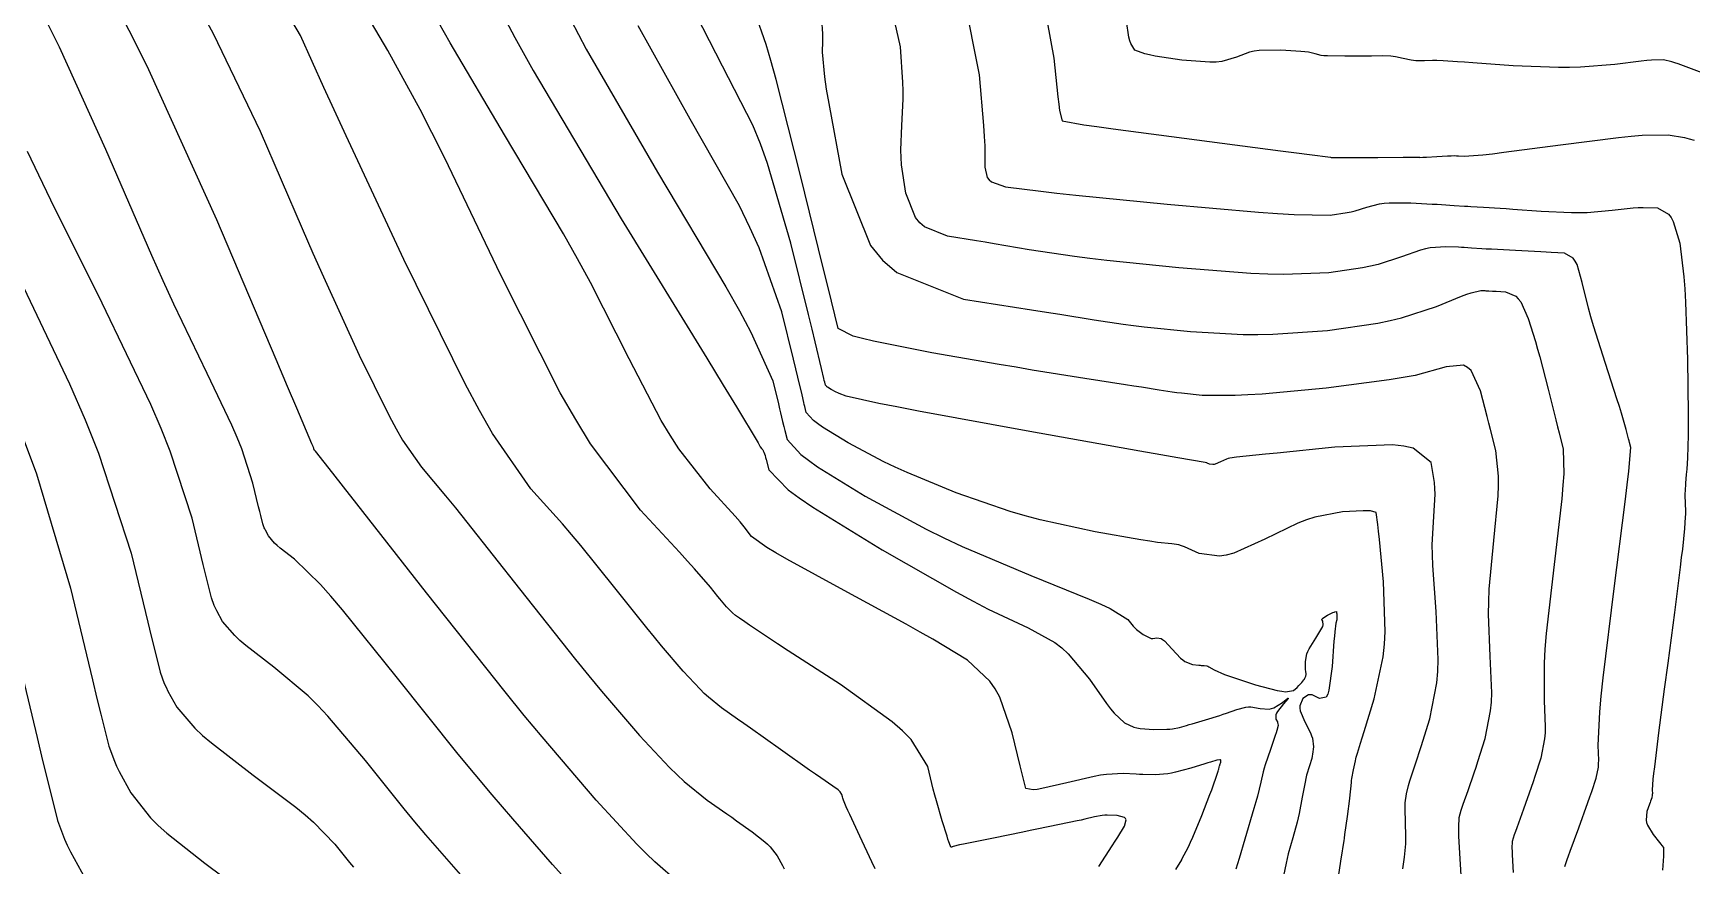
# Model space of a CAD drawing. Header units: metres. Extents: x 837476 to 838477, y 1189012 to 1191014.
# Drawn here: x 837647.4 to 837721.4, y 1189701.3 to 1189738.5 of the extents above; entities that cross this region are included whole.
import ezdxf

# ---------------------------------------------------------------- set-up
doc = ezdxf.new("R2010")
doc.units = ezdxf.units.M
doc.header["$LTSCALE"] = 0.3
doc.layers.add('COTAS 10', color=1, linetype='Continuous')
doc.layers.add('COTAS INT', color=252, linetype='Continuous')

msp = doc.modelspace()

# ---------------------------------------------------------------- linework, layer by layer
at = {"layer": 'COTAS 10'}
for points in [[(837711.15, 1189700.617), (837711.093, 1189701.609), (837711.041, 1189702.616), (837711.035, 1189702.829), (837711.033, 1189703.014), (837711.057, 1189703.444), (837711.147, 1189703.779), (837711.187, 1189703.904), (837711.233, 1189704.043), (837711.452, 1189704.661), (837711.727, 1189705.447), (837711.809, 1189705.693), (837711.893, 1189705.95), (837712.217, 1189706.977), (837712.457, 1189708.212), (837712.489, 1189708.6), (837712.505, 1189709.008), (837712.437, 1189710.65), (837712.36, 1189712.52), (837712.371, 1189713.072), (837712.396, 1189713.64), (837712.602, 1189715.815), (837712.795, 1189717.813), (837712.813, 1189718.269), (837712.815, 1189718.684), (837712.69, 1189719.828), (837712.448, 1189720.767), (837712.375, 1189721.051), (837712.3, 1189721.346), (837712.01, 1189722.497), (837711.587, 1189723.403), (837711.429, 1189723.543), (837711.252, 1189723.635), (837710.465, 1189723.565), (837709.093, 1189723.187), (837708.547, 1189723.084), (837707.93, 1189722.982), (837705.104, 1189722.62), (837702.252, 1189722.352), (837701.619, 1189722.31), (837701.054, 1189722.281), (837699.578, 1189722.291), (837698.655, 1189722.388), (837698.439, 1189722.413), (837698.239, 1189722.438), (837697.659, 1189722.525), (837696.862, 1189722.655), (837696.527, 1189722.709), (837696.141, 1189722.769), (837694.333, 1189723.05), (837691.986, 1189723.425), (837691.261, 1189723.546), (837690.504, 1189723.674), (837687.498, 1189724.196), (837684.898, 1189724.707), (837684.396, 1189724.828), (837683.99, 1189724.94), (837683.31, 1189725.272), (837683.013, 1189726.496), (837682.847, 1189727.171), (837682.645, 1189727.992), (837681.616, 1189732.172), (837680.538, 1189736.395), (837680.306, 1189737.244), (837680.103, 1189737.954), (837679.608, 1189739.361)], [(837722.312, 1189736.549), (837721.422, 1189736.868), (837720.828, 1189737.098), (837720.687, 1189737.144), (837720.557, 1189737.184), (837720.173, 1189737.265), (837719.648, 1189737.254), (837719.429, 1189737.235), (837719.178, 1189737.21), (837718.004, 1189737.063), (837716.467, 1189736.939), (837715.986, 1189736.928), (837715.482, 1189736.927), (837713.461, 1189737.01), (837711.659, 1189737.135), (837711.292, 1189737.161), (837710.982, 1189737.183), (837710.341, 1189737.232), (837710.05, 1189737.247), (837709.867, 1189737.247), (837709.498, 1189737.232), (837709.115, 1189737.232), (837709.012, 1189737.241), (837708.911, 1189737.253), (837708.557, 1189737.33), (837708.205, 1189737.411), (837708.105, 1189737.425), (837708.004, 1189737.436), (837707.627, 1189737.45), (837707.134, 1189737.442), (837706.96, 1189737.44), (837706.769, 1189737.438), (837705.942, 1189737.433), (837705.169, 1189737.446), (837705.013, 1189737.456), (837704.881, 1189737.468), (837704.613, 1189737.536), (837704.315, 1189737.613), (837704.164, 1189737.632), (837703.983, 1189737.65), (837703.086, 1189737.705), (837702.119, 1189737.685), (837701.894, 1189737.657), (837701.689, 1189737.618), (837701.102, 1189737.393), (837700.446, 1189737.195), (837700.197, 1189737.173), (837699.918, 1189737.166), (837698.667, 1189737.259), (837697.467, 1189737.441), (837697.22, 1189737.489), (837697.01, 1189737.537), (837696.562, 1189737.701), (837696.38, 1189737.996), (837696.339, 1189738.126), (837696.301, 1189738.277), (837696.195, 1189738.996)], [(837672.736, 1189698.927), (837670.559, 1189701.351), (837668.781, 1189703.397), (837667.854, 1189704.461), (837667.097, 1189705.362), (837666.337, 1189706.28), (837663.566, 1189709.737), (837661.172, 1189712.713), (837660.65, 1189713.328), (837660.19, 1189713.851), (837659.036, 1189714.987), (837658.398, 1189715.476), (837658.262, 1189715.593), (837658.145, 1189715.701), (837657.87, 1189716.023), (837657.735, 1189716.269), (837657.705, 1189716.329), (837657.679, 1189716.385), (837657.615, 1189716.559), (837657.522, 1189716.928), (837657.479, 1189717.109), (837657.427, 1189717.322), (837657.175, 1189718.375), (837656.676, 1189719.9), (837656.468, 1189720.411), (837656.231, 1189720.962), (837655.123, 1189723.27), (837653.637, 1189726.362), (837653.161, 1189727.406), (837652.657, 1189728.531), (837650.603, 1189733.27), (837648.54, 1189737.839), (837648.031, 1189738.856)], [(837698.396, 1189701.135), (837698.659, 1189701.567), (837698.671, 1189701.587), (837698.961, 1189702.146), (837699.054, 1189702.348), (837699.152, 1189702.57), (837699.554, 1189703.539), (837699.921, 1189704.479), (837699.999, 1189704.682), (837700.066, 1189704.86), (837700.218, 1189705.296), (837700.287, 1189705.525), (837700.301, 1189705.572), (837700.312, 1189705.612), (837700.334, 1189705.697), (837700.349, 1189705.754), (837700.355, 1189705.776), (837700.364, 1189705.801), (837700.403, 1189705.914), (837700.405, 1189706.009), (837700.39, 1189706.022), (837700.369, 1189706.031), (837700.233, 1189706.014), (837699.946, 1189705.927), (837699.828, 1189705.89), (837699.694, 1189705.849), (837699.072, 1189705.653), (837698.382, 1189705.468), (837698.205, 1189705.433), (837698.034, 1189705.405), (837697.469, 1189705.361), (837696.93, 1189705.371), (837696.777, 1189705.376), (837696.621, 1189705.382), (837696.043, 1189705.414), (837695.299, 1189705.375), (837695.038, 1189705.336), (837694.754, 1189705.285), (837693.532, 1189705), (837692.414, 1189704.739), (837692.196, 1189704.703), (837692.017, 1189704.682), (837691.701, 1189704.737), (837691.573, 1189705.216), (837691.512, 1189705.462), (837691.44, 1189705.757), (837691.091, 1189707.234), (837690.528, 1189708.826), (837690.322, 1189709.193), (837690.094, 1189709.529), (837689.087, 1189710.478), (837687.542, 1189711.405), (837686.976, 1189711.727), (837686.348, 1189712.078), (837683.58, 1189713.582), (837681.023, 1189714.978), (837680.529, 1189715.261), (837680.127, 1189715.499), (837679.449, 1189715.987), (837679.119, 1189716.432), (837678.938, 1189716.644), (837678.716, 1189716.894), (837677.59, 1189718.118), (837676.196, 1189719.906), (837675.805, 1189720.512), (837675.414, 1189721.166), (837673.984, 1189723.929), (837672.253, 1189727.334), (837671.672, 1189728.393), (837671.046, 1189729.502), (837668.417, 1189733.929), (837665.983, 1189738.025), (837665.481, 1189738.927)]]:
    msp.add_lwpolyline(points, dxfattribs=at)
at = {"layer": 'COTAS INT'}
for points in [[(837684.971, 1189701.155), (837684.824, 1189701.469), (837684.283, 1189702.622), (837683.836, 1189703.578), (837683.749, 1189703.768), (837683.677, 1189703.926), (837683.548, 1189704.225), (837683.521, 1189704.316), (837683.507, 1189704.37), (837683.481, 1189704.474), (837683.404, 1189704.598), (837683.364, 1189704.638), (837683.317, 1189704.68), (837683.078, 1189704.851), (837682.543, 1189705.216), (837682.309, 1189705.379), (837682.036, 1189705.57), (837680.739, 1189706.485), (837679.396, 1189707.435), (837679.094, 1189707.648), (837678.823, 1189707.839), (837678.099, 1189708.348), (837677.516, 1189708.822), (837677.335, 1189708.991), (837677.145, 1189709.176), (837676.386, 1189709.981), (837675.423, 1189711.106), (837675.105, 1189711.493), (837674.764, 1189711.912), (837673.345, 1189713.699), (837671.817, 1189715.595), (837671.407, 1189716.084), (837671.002, 1189716.556), (837669.589, 1189718.127), (837667.882, 1189720.588), (837667.292, 1189721.621), (837666.652, 1189722.807), (837663.916, 1189728.358), (837661.343, 1189733.874), (837660.805, 1189735.037), (837660.343, 1189736.043), (837659.303, 1189738.358), (837658.231, 1189740.186)], [(837708.535, 1189701.155), (837708.611, 1189701.683), (837708.666, 1189702.27), (837708.673, 1189702.437), (837708.676, 1189702.607), (837708.658, 1189703.236), (837708.639, 1189703.823), (837708.641, 1189703.965), (837708.647, 1189704.099), (837708.696, 1189704.512), (837708.782, 1189704.879), (837708.812, 1189704.984), (837708.844, 1189705.092), (837708.98, 1189705.494), (837709.189, 1189706.108), (837709.267, 1189706.349), (837709.353, 1189706.621), (837709.738, 1189707.859), (837710.051, 1189709.468), (837710.092, 1189709.974), (837710.113, 1189710.505), (837710.025, 1189712.643), (837709.875, 1189714.699), (837709.858, 1189715.178), (837709.852, 1189715.619), (837709.916, 1189716.889), (837709.978, 1189717.878), (837709.97, 1189718.142), (837709.952, 1189718.401), (837709.795, 1189719.3), (837708.999, 1189719.935), (837708.577, 1189720.028), (837708.068, 1189720.085), (837705.503, 1189719.988), (837702.923, 1189719.718), (837702.403, 1189719.664), (837701.969, 1189719.62), (837701.107, 1189719.537), (837700.808, 1189719.491), (837700.73, 1189719.47), (837700.653, 1189719.446), (837700.388, 1189719.327), (837700.16, 1189719.225), (837700.106, 1189719.21), (837700.056, 1189719.202), (837699.907, 1189719.223), (837699.802, 1189719.271), (837699.779, 1189719.279), (837699.759, 1189719.286), (837699.709, 1189719.293), (837698.489, 1189719.504), (837697.731, 1189719.638), (837696.791, 1189719.806), (837691.878, 1189720.687), (837686.907, 1189721.595), (837685.93, 1189721.779), (837685.126, 1189721.934), (837683.668, 1189722.251), (837683.366, 1189722.376), (837683.292, 1189722.409), (837683.221, 1189722.442), (837683.002, 1189722.558), (837682.844, 1189722.656), (837682.814, 1189722.677), (837682.788, 1189722.697), (837682.743, 1189722.746), (837682.712, 1189722.881), (837682.695, 1189722.955), (837682.675, 1189723.044), (837682.573, 1189723.494), (837682.288, 1189724.689), (837682.152, 1189725.247), (837681.992, 1189725.903), (837681.207, 1189729.094), (837680.164, 1189732.637), (837679.841, 1189733.516), (837679.502, 1189734.35), (837678.155, 1189736.994), (837676.691, 1189739.835)], [(837715.778, 1189701.26), (837715.78, 1189701.308), (837715.876, 1189701.58), (837715.936, 1189701.744), (837716.01, 1189701.946), (837716.395, 1189702.995), (837716.805, 1189704.126), (837716.894, 1189704.379), (837716.974, 1189704.606), (837717.175, 1189705.212), (837717.27, 1189705.699), (837717.282, 1189705.853), (837717.289, 1189706.014), (837717.262, 1189706.662), (837717.331, 1189708.161), (837717.398, 1189708.859), (837717.485, 1189709.68), (837717.974, 1189713.665), (837718.467, 1189717.543), (837718.558, 1189718.296), (837718.629, 1189718.91), (837718.719, 1189719.97), (837718.664, 1189720.185), (837718.643, 1189720.266), (837718.62, 1189720.357), (837718.518, 1189720.765), (837718.303, 1189721.504), (837718.209, 1189721.803), (837718.1, 1189722.144), (837717.582, 1189723.719), (837717.05, 1189725.395), (837716.932, 1189725.8), (837716.827, 1189726.179), (837716.553, 1189727.333), (837716.316, 1189728.132), (837716.234, 1189728.288), (837716.145, 1189728.414), (837715.763, 1189728.634), (837715.167, 1189728.674), (837714.943, 1189728.687), (837714.693, 1189728.701), (837713.575, 1189728.759), (837712.491, 1189728.814), (837712.262, 1189728.826), (837712.064, 1189728.837), (837711.605, 1189728.866), (837711.272, 1189728.888), (837711.153, 1189728.895), (837711.022, 1189728.902), (837710.451, 1189728.929), (837709.755, 1189728.878), (837709.545, 1189728.836), (837709.328, 1189728.781), (837708.481, 1189728.481), (837707.438, 1189728.141), (837707.097, 1189728.061), (837706.733, 1189727.986), (837705.232, 1189727.768), (837703.201, 1189727.693), (837702.503, 1189727.708), (837701.747, 1189727.74), (837698.53, 1189727.984), (837695.314, 1189728.321), (837694.56, 1189728.41), (837693.864, 1189728.497), (837691.841, 1189728.797), (837690.286, 1189729.065), (837689.885, 1189729.132), (837689.497, 1189729.196), (837688.201, 1189729.403), (837687.177, 1189729.811), (837686.959, 1189730.002), (837686.771, 1189730.227), (837686.33, 1189731.322), (837686.149, 1189732.586), (837686.125, 1189732.916), (837686.111, 1189733.239), (837686.154, 1189734.337), (837686.215, 1189735.511), (837686.212, 1189735.882), (837686.201, 1189736.273), (837686.093, 1189737.851), (837685.511, 1189740.428)], [(837688.93, 1189740.053), (837689.615, 1189736.609), (837689.81, 1189734.336), (837689.842, 1189733.855), (837689.864, 1189733.439), (837689.866, 1189732.475), (837689.97, 1189732.012), (837690.057, 1189731.912), (837690.169, 1189731.824), (837690.781, 1189731.608), (837692.36, 1189731.406), (837693.082, 1189731.326), (837693.927, 1189731.237), (837698.006, 1189730.831), (837702.094, 1189730.469), (837702.945, 1189730.408), (837703.675, 1189730.363), (837705.296, 1189730.343), (837706.048, 1189730.452), (837706.231, 1189730.489), (837706.402, 1189730.53), (837706.924, 1189730.7), (837707.499, 1189730.844), (837707.702, 1189730.867), (837707.924, 1189730.883), (837708.888, 1189730.881), (837709.848, 1189730.835), (837710.069, 1189730.823), (837710.27, 1189730.812), (837710.831, 1189730.775), (837711.293, 1189730.742), (837711.432, 1189730.733), (837711.575, 1189730.724), (837712.132, 1189730.694), (837712.885, 1189730.649), (837713.153, 1189730.63), (837713.446, 1189730.61), (837714.717, 1189730.514), (837716.076, 1189730.452), (837716.425, 1189730.453), (837716.762, 1189730.461), (837717.88, 1189730.555), (837718.824, 1189730.659), (837719.052, 1189730.674), (837719.265, 1189730.683), (837719.913, 1189730.664), (837720.402, 1189730.388), (837720.514, 1189730.235), (837720.616, 1189730.048), (837720.902, 1189729.094), (837721.088, 1189727.584), (837721.128, 1189727.047), (837721.163, 1189726.458), (837721.244, 1189723.898), (837721.275, 1189721.462), (837721.277, 1189720.95), (837721.276, 1189720.51), (837721.253, 1189719.509), (837721.214, 1189719.006), (837721.204, 1189718.879), (837721.194, 1189718.759), (837721.161, 1189718.368), (837721.141, 1189718.017), (837721.138, 1189717.922), (837721.138, 1189717.827), (837721.148, 1189717.488), (837721.156, 1189717.108), (837721.154, 1189716.988), (837721.149, 1189716.86), (837721.117, 1189716.344), (837721.021, 1189715.431), (837720.975, 1189715.053), (837720.922, 1189714.62), (837720.664, 1189712.607), (837720.368, 1189710.343), (837720.215, 1189709.177), (837719.961, 1189707.231), (837719.771, 1189705.716), (837719.736, 1189705.413), (837719.709, 1189705.161), (837719.674, 1189704.668), (837719.681, 1189704.517), (837719.679, 1189704.479), (837719.676, 1189704.443), (837719.654, 1189704.329), (837719.602, 1189704.174), (837719.58, 1189704.112), (837719.555, 1189704.043), (837719.439, 1189703.723), (837719.398, 1189703.337), (837719.42, 1189703.226), (837719.457, 1189703.112), (837719.713, 1189702.686), (837719.999, 1189702.33), (837720.055, 1189702.26), (837720.101, 1189702.204), (837720.183, 1189702.105), (837720.184, 1189701.942), (837720.18, 1189701.845), (837720.173, 1189701.725), (837720.131, 1189701.104)], [(837692.485, 1189739.86), (837692.948, 1189737.347), (837693.128, 1189735.62), (837693.169, 1189735.285), (837693.207, 1189735.012), (837693.315, 1189734.543), (837694.289, 1189734.374), (837694.874, 1189734.289), (837695.596, 1189734.189), (837699.339, 1189733.693), (837703.074, 1189733.209), (837703.789, 1189733.117), (837704.367, 1189733.042), (837705.306, 1189732.921), (837705.337, 1189732.918), (837705.344, 1189732.918), (837705.349, 1189732.917), (837705.36, 1189732.917), (837705.363, 1189732.918), (837705.365, 1189732.918), (837705.368, 1189732.919), (837705.389, 1189732.919), (837705.402, 1189732.918), (837705.417, 1189732.918), (837705.498, 1189732.914), (837705.853, 1189732.912), (837706.041, 1189732.912), (837706.269, 1189732.913), (837707.416, 1189732.917), (837708.548, 1189732.923), (837708.766, 1189732.924), (837708.943, 1189732.925), (837709.237, 1189732.927), (837709.262, 1189732.926), (837709.269, 1189732.925), (837709.275, 1189732.924), (837709.298, 1189732.919), (837709.429, 1189732.92), (837709.503, 1189732.924), (837709.594, 1189732.929), (837710.06, 1189732.956), (837710.529, 1189732.984), (837710.622, 1189732.989), (837710.698, 1189732.993), (837710.84, 1189732.998), (837710.929, 1189732.991), (837710.971, 1189732.988), (837711.022, 1189732.984), (837711.27, 1189732.967), (837712.113, 1189733.033), (837712.537, 1189733.082), (837713.045, 1189733.145), (837715.571, 1189733.482), (837718.175, 1189733.808), (837718.733, 1189733.864), (837719.219, 1189733.905), (837720.384, 1189733.929), (837721.116, 1189733.8), (837721.33, 1189733.744), (837721.548, 1189733.68)], [(837676.185, 1189700.553), (837675.119, 1189701.466), (837674.739, 1189701.839), (837674.321, 1189702.263), (837672.502, 1189704.228), (837670.087, 1189707.047), (837669.293, 1189708.01), (837668.446, 1189709.052), (837664.934, 1189713.474), (837661.821, 1189717.45), (837661.224, 1189718.211), (837660.743, 1189718.823), (837659.963, 1189719.807), (837659.938, 1189719.826), (837659.933, 1189719.83), (837659.929, 1189719.835), (837659.918, 1189719.847), (837659.911, 1189719.861), (837659.908, 1189719.868), (837659.905, 1189719.882), (837659.903, 1189719.889), (837659.901, 1189719.897), (837659.891, 1189719.938), (837659.872, 1189719.996), (837659.864, 1189720.016), (837659.855, 1189720.037), (837659.812, 1189720.126), (837659.13, 1189721.719), (837658.717, 1189722.689), (837658.207, 1189723.888), (837655.557, 1189730.126), (837652.531, 1189736.83), (837651.784, 1189738.322), (837651.076, 1189739.657)], [(837654.782, 1189739.566), (837655.405, 1189738.453), (837657.493, 1189734.094), (837659.366, 1189729.746), (837659.853, 1189728.641), (837660.326, 1189727.578), (837661.918, 1189724.094), (837663.258, 1189721.375), (837663.572, 1189720.794), (837663.861, 1189720.288), (837664.697, 1189719.083), (837665.779, 1189717.814), (837666.223, 1189717.268), (837666.73, 1189716.638), (837669.082, 1189713.661), (837671.583, 1189710.509), (837672.185, 1189709.77), (837672.746, 1189709.088), (837674.444, 1189707.105), (837675.782, 1189705.685), (837676.118, 1189705.358), (837676.437, 1189705.061), (837677.464, 1189704.225), (837678.336, 1189703.614), (837678.558, 1189703.458), (837678.772, 1189703.308), (837679.473, 1189702.813), (837680.038, 1189702.37), (837680.165, 1189702.252), (837680.28, 1189702.137), (837680.589, 1189701.74), (837680.832, 1189701.303), (837680.904, 1189701.163)], [(837694.955, 1189701.255), (837695.554, 1189702.182), (837695.686, 1189702.389), (837695.803, 1189702.574), (837696.105, 1189703.062), (837696.18, 1189703.348), (837696.154, 1189703.405), (837696.107, 1189703.453), (837695.771, 1189703.546), (837695.331, 1189703.555), (837695.22, 1189703.549), (837695.112, 1189703.54), (837694.762, 1189703.478), (837694.326, 1189703.373), (837694.165, 1189703.337), (837693.986, 1189703.297), (837693.195, 1189703.131), (837692.194, 1189702.925), (837691.883, 1189702.862), (837691.557, 1189702.796), (837690.259, 1189702.533), (837689.133, 1189702.305), (837688.915, 1189702.26), (837688.739, 1189702.223), (837688.444, 1189702.158), (837688.418, 1189702.144), (837688.411, 1189702.14), (837688.405, 1189702.136), (837688.382, 1189702.122), (837688.36, 1189702.12), (837688.354, 1189702.123), (837688.348, 1189702.129), (837688.325, 1189702.165), (837688.255, 1189702.37), (837688.22, 1189702.482), (837688.177, 1189702.618), (837687.962, 1189703.308), (837687.704, 1189704.195), (837687.633, 1189704.454), (837687.564, 1189704.72), (837687.315, 1189705.73), (837686.568, 1189706.93), (837686.183, 1189707.315), (837685.721, 1189707.723), (837683.413, 1189709.386), (837681.081, 1189710.895), (837680.605, 1189711.205), (837680.202, 1189711.468), (837679.358, 1189712.031), (837679.04, 1189712.256), (837678.969, 1189712.306), (837678.905, 1189712.351), (837678.733, 1189712.472), (837678.595, 1189712.584), (837678.553, 1189712.624), (837678.508, 1189712.668), (837678.328, 1189712.858), (837678.1, 1189713.124), (837678.025, 1189713.216), (837677.944, 1189713.315), (837677.608, 1189713.738), (837676.904, 1189714.552), (837676.59, 1189714.899), (837676.226, 1189715.297), (837674.482, 1189717.171), (837672.258, 1189720.132), (837671.591, 1189721.215), (837670.902, 1189722.412), (837668.226, 1189727.688), (837665.74, 1189732.885), (837665.17, 1189734.032), (837664.651, 1189735.053), (837663.205, 1189737.688), (837662.279, 1189739.248)], [(837668.181, 1189739.558), (837668.874, 1189738.262), (837669.688, 1189736.802), (837673.629, 1189730.169), (837677.441, 1189723.952), (837678.173, 1189722.754), (837678.766, 1189721.783), (837679.741, 1189720.169), (837679.802, 1189720.05), (837679.819, 1189720.022), (837679.836, 1189719.996), (837679.896, 1189719.919), (837679.948, 1189719.856), (837679.96, 1189719.839), (837679.971, 1189719.822), (837680.001, 1189719.762), (837680.048, 1189719.604), (837680.069, 1189719.526), (837680.094, 1189719.433), (837680.217, 1189718.971), (837681.082, 1189718.083), (837681.576, 1189717.721), (837682.18, 1189717.309), (837685.28, 1189715.402), (837688.602, 1189713.508), (837689.347, 1189713.104), (837690.015, 1189712.751), (837691.796, 1189711.913), (837692.998, 1189711.258), (837693.302, 1189711.022), (837693.593, 1189710.761), (837694.538, 1189709.621), (837695.302, 1189708.533), (837695.479, 1189708.306), (837695.64, 1189708.111), (837696.099, 1189707.673), (837696.519, 1189707.488), (837696.657, 1189707.452), (837696.804, 1189707.424), (837697.414, 1189707.377), (837697.998, 1189707.389), (837698.129, 1189707.397), (837698.247, 1189707.408), (837698.562, 1189707.465), (837698.88, 1189707.562), (837698.999, 1189707.598), (837699.132, 1189707.638), (837699.728, 1189707.812), (837700.358, 1189708.004), (837700.514, 1189708.055), (837700.661, 1189708.104), (837701.122, 1189708.273), (837701.529, 1189708.378), (837701.641, 1189708.388), (837701.753, 1189708.389), (837702.159, 1189708.321), (837702.559, 1189708.287), (837702.668, 1189708.309), (837702.777, 1189708.345), (837703.162, 1189708.589), (837703.4, 1189708.78), (837703.415, 1189708.784), (837703.409, 1189708.766), (837703.203, 1189708.521), (837702.94, 1189708.183), (837702.897, 1189708.106), (837702.867, 1189708.036), (837702.866, 1189707.846), (837702.932, 1189707.714), (837702.945, 1189707.681), (837702.954, 1189707.65), (837702.967, 1189707.551), (837702.91, 1189707.334), (837702.876, 1189707.228), (837702.835, 1189707.103), (837702.618, 1189706.485), (837702.388, 1189705.808), (837702.339, 1189705.645), (837702.295, 1189705.493), (837702.189, 1189705.03), (837702.039, 1189704.4), (837701.968, 1189704.142), (837701.885, 1189703.847), (837701.477, 1189702.478), (837701.22, 1189701.622), (837701.075, 1189701.143)], [(837671.371, 1189739.06), (837672.064, 1189737.745), (837675.251, 1189732.26), (837678.302, 1189727.143), (837678.91, 1189726.06), (837679.416, 1189725.122), (837680.39, 1189722.939), (837680.644, 1189721.908), (837680.696, 1189721.696), (837680.739, 1189721.515), (837680.832, 1189721.129), (837680.887, 1189720.897), (837680.931, 1189720.721), (837681.035, 1189720.32), (837681.642, 1189719.654), (837681.983, 1189719.396), (837682.398, 1189719.105), (837684.52, 1189717.788), (837687.244, 1189716.317), (837688.038, 1189715.93), (837688.849, 1189715.552), (837691.924, 1189714.258), (837694.528, 1189713.202), (837695.043, 1189712.974), (837695.468, 1189712.774), (837696.258, 1189712.282), (837696.489, 1189711.991), (837696.561, 1189711.918), (837696.637, 1189711.847), (837696.941, 1189711.618), (837697.233, 1189711.467), (837697.302, 1189711.446), (837697.364, 1189711.433), (837697.544, 1189711.463), (837697.737, 1189711.439), (837697.807, 1189711.393), (837697.885, 1189711.33), (837698.227, 1189710.96), (837698.605, 1189710.564), (837698.705, 1189710.485), (837698.804, 1189710.418), (837699.144, 1189710.285), (837699.423, 1189710.249), (837699.483, 1189710.243), (837699.535, 1189710.239), (837699.66, 1189710.24), (837699.776, 1189710.217), (837699.823, 1189710.199), (837699.875, 1189710.174), (837700.116, 1189710.042), (837700.569, 1189709.838), (837700.756, 1189709.768), (837700.969, 1189709.693), (837701.959, 1189709.376), (837702.927, 1189709.121), (837703.126, 1189709.085), (837703.296, 1189709.063), (837703.659, 1189709.113), (837703.817, 1189709.258), (837703.896, 1189709.337), (837704.021, 1189709.475), (837704.118, 1189709.601), (837704.139, 1189709.632), (837704.156, 1189709.662), (837704.197, 1189709.758), (837704.212, 1189709.84), (837704.214, 1189709.862), (837704.214, 1189709.884), (837704.207, 1189709.957), (837704.194, 1189710.07), (837704.192, 1189710.117), (837704.189, 1189710.17), (837704.183, 1189710.416), (837704.252, 1189710.751), (837704.296, 1189710.86), (837704.352, 1189710.977), (837704.645, 1189711.458), (837704.916, 1189711.894), (837704.957, 1189711.983), (837704.984, 1189712.057), (837704.959, 1189712.21), (837704.919, 1189712.289), (837704.936, 1189712.317), (837704.966, 1189712.348), (837705.178, 1189712.485), (837705.415, 1189712.603), (837705.462, 1189712.623), (837705.499, 1189712.636), (837705.566, 1189712.64), (837705.577, 1189712.591), (837705.58, 1189712.572), (837705.583, 1189712.551), (837705.594, 1189712.456), (837705.594, 1189712.338), (837705.59, 1189712.303), (837705.584, 1189712.267), (837705.55, 1189712.127), (837705.496, 1189711.74), (837705.478, 1189711.548), (837705.459, 1189711.319), (837705.377, 1189710.185), (837705.237, 1189709.131), (837705.18, 1189708.952), (837705.115, 1189708.823), (837704.818, 1189708.763), (837704.491, 1189708.921), (837704.407, 1189708.928), (837704.327, 1189708.919), (837704.065, 1189708.755), (837703.932, 1189708.434), (837703.934, 1189708.326), (837703.953, 1189708.21), (837704.16, 1189707.725), (837704.412, 1189707.226), (837704.458, 1189707.102), (837704.494, 1189706.984), (837704.541, 1189706.609), (837704.503, 1189706.274), (837704.485, 1189706.181), (837704.464, 1189706.088), (837704.362, 1189705.75), (837704.239, 1189705.332), (837704.205, 1189705.188), (837704.17, 1189705.031), (837704.044, 1189704.364), (837703.901, 1189703.632), (837703.856, 1189703.434), (837703.809, 1189703.238), (837703.618, 1189702.549), (837703.421, 1189701.834), (837703.37, 1189701.622), (837703.321, 1189701.404), (837703.153, 1189700.565)], [(837682.571, 1189739.093), (837682.617, 1189738.428), (837682.621, 1189738.263), (837682.622, 1189738.106), (837682.597, 1189737.61), (837682.702, 1189736.507), (837682.785, 1189735.968), (837682.892, 1189735.326), (837683.473, 1189732.165), (837684.754, 1189728.983), (837685.301, 1189728.329), (837685.932, 1189727.774), (837688.907, 1189726.59), (837691.946, 1189726.117), (837692.616, 1189726.011), (837693.212, 1189725.916), (837694.75, 1189725.661), (837696.051, 1189725.468), (837696.499, 1189725.412), (837696.985, 1189725.354), (837699.054, 1189725.138), (837701.401, 1189725.01), (837702.061, 1189725.009), (837702.726, 1189725.023), (837705.168, 1189725.194), (837707.418, 1189725.521), (837707.963, 1189725.632), (837708.474, 1189725.753), (837710.037, 1189726.263), (837711.157, 1189726.718), (837711.388, 1189726.805), (837711.585, 1189726.874), (837712.013, 1189726.978), (837712.195, 1189726.969), (837712.236, 1189726.967), (837712.274, 1189726.965), (837712.38, 1189726.958), (837712.543, 1189726.948), (837712.617, 1189726.943), (837712.703, 1189726.939), (837713.12, 1189726.918), (837713.579, 1189726.721), (837713.693, 1189726.605), (837713.801, 1189726.463), (837714.141, 1189725.731), (837714.461, 1189724.695), (837714.556, 1189724.362), (837714.654, 1189724.009), (837715.03, 1189722.564), (837715.374, 1189721.197), (837715.451, 1189720.892), (837715.52, 1189720.619), (837715.704, 1189719.899), (837715.722, 1189718.797), (837715.685, 1189718.283), (837715.631, 1189717.678), (837715.288, 1189714.74), (837714.941, 1189711.66), (837714.884, 1189710.966), (837714.846, 1189710.341), (837714.849, 1189708.656), (837714.897, 1189707.511), (837714.886, 1189707.226), (837714.864, 1189706.956), (837714.696, 1189706.094), (837714.434, 1189705.278), (837714.352, 1189705.036), (837714.266, 1189704.787), (837713.923, 1189703.828), (837713.621, 1189702.995), (837713.561, 1189702.824), (837713.512, 1189702.68), (837713.418, 1189702.376), (837713.409, 1189702.082), (837713.413, 1189701.944), (837713.419, 1189701.781), (837713.463, 1189700.988)], [(837705.616, 1189700.499), (837705.768, 1189701.494), (837705.798, 1189701.69), (837705.823, 1189701.852), (837705.871, 1189702.15), (837705.91, 1189702.401), (837705.928, 1189702.533), (837705.951, 1189702.693), (837706.061, 1189703.494), (837706.167, 1189704.3), (837706.187, 1189704.461), (837706.203, 1189704.597), (837706.224, 1189704.863), (837706.237, 1189705.03), (837706.248, 1189705.102), (837706.261, 1189705.185), (837706.335, 1189705.579), (837706.418, 1189705.978), (837706.437, 1189706.065), (837706.456, 1189706.14), (837706.509, 1189706.327), (837706.65, 1189706.769), (837706.724, 1189707.006), (837706.813, 1189707.293), (837707.26, 1189708.742), (837707.655, 1189710.622), (837707.711, 1189711.181), (837707.745, 1189711.756), (837707.675, 1189713.97), (837707.492, 1189715.858), (837707.454, 1189716.227), (837707.421, 1189716.53), (837707.35, 1189717.068), (837707.096, 1189717.135), (837706.948, 1189717.14), (837706.767, 1189717.14), (837705.834, 1189717.094), (837704.603, 1189716.857), (837704.234, 1189716.736), (837703.853, 1189716.593), (837702.377, 1189715.876), (837700.98, 1189715.249), (837700.648, 1189715.161), (837700.341, 1189715.11), (837699.432, 1189715.238), (837698.788, 1189715.53), (837698.648, 1189715.582), (837698.525, 1189715.623), (837698.219, 1189715.669), (837697.574, 1189715.73), (837697.237, 1189715.78), (837696.832, 1189715.844), (837694.799, 1189716.196), (837692.338, 1189716.736), (837691.664, 1189716.919), (837690.992, 1189717.115), (837688.591, 1189717.946), (837686.402, 1189718.85), (837685.864, 1189719.093), (837685.354, 1189719.333), (837683.761, 1189720.173), (837682.621, 1189720.881), (837682.398, 1189721.037), (837682.215, 1189721.175), (837681.889, 1189721.533), (837681.822, 1189721.801), (837681.802, 1189721.884), (837681.781, 1189721.97), (837681.702, 1189722.312), (837681.514, 1189723.102), (837681.424, 1189723.471), (837681.318, 1189723.906), (837680.799, 1189726.017), (837679.79, 1189728.88), (837679.375, 1189729.788), (837678.902, 1189730.747), (837676.703, 1189734.627), (837674.378, 1189738.79)], [(837666.67, 1189700.65), (837664.899, 1189702.681), (837664.413, 1189703.258), (837663.929, 1189703.841), (837662.197, 1189705.999), (837660.523, 1189707.976), (837660.076, 1189708.445), (837659.637, 1189708.879), (837658.109, 1189710.166), (837656.857, 1189711.126), (837656.592, 1189711.355), (837656.361, 1189711.567), (837655.822, 1189712.2), (837655.556, 1189712.682), (837655.499, 1189712.799), (837655.448, 1189712.91), (837655.322, 1189713.25), (837655.14, 1189713.975), (837655.054, 1189714.328), (837654.953, 1189714.748), (837654.459, 1189716.813), (837653.48, 1189719.804), (837653.073, 1189720.807), (837652.607, 1189721.886), (837650.434, 1189726.415), (837648.145, 1189731.005), (837647.606, 1189732.123), (837647.107, 1189733.174)], [(837645.745, 1189729.56), (837648.983, 1189722.811), (837649.677, 1189721.203), (837650.283, 1189719.708), (837651.742, 1189715.25), (837652.479, 1189712.173), (837652.63, 1189711.548), (837652.758, 1189711.022), (837653.029, 1189709.941), (837653.216, 1189709.434), (837653.292, 1189709.269), (837653.378, 1189709.095), (837653.774, 1189708.376), (837654.578, 1189707.433), (837654.921, 1189707.117), (837655.317, 1189706.776), (837657.182, 1189705.346), (837659.084, 1189703.907), (837659.503, 1189703.562), (837659.874, 1189703.239), (837660.828, 1189702.261), (837661.481, 1189701.448), (837661.664, 1189701.228)], [(837646.957, 1189720.27), (837647.502, 1189718.797), (837649.026, 1189713.688), (837650.005, 1189709.599), (837650.206, 1189708.768), (837650.376, 1189708.068), (837650.735, 1189706.632), (837650.985, 1189705.958), (837651.085, 1189705.74), (837651.2, 1189705.507), (837651.725, 1189704.553), (837652.606, 1189703.434), (837652.944, 1189703.099), (837653.323, 1189702.752), (837655.031, 1189701.406), (837656.602, 1189700.239)], [(837646.31, 1189712.126), (837647.531, 1189707.024), (837647.781, 1189705.988), (837647.993, 1189705.115), (837648.442, 1189703.323), (837648.753, 1189702.482), (837648.879, 1189702.21), (837649.021, 1189701.92), (837649.677, 1189700.729)]]:
    msp.add_lwpolyline(points, dxfattribs=at)

doc.saveas('drawing.dxf')
